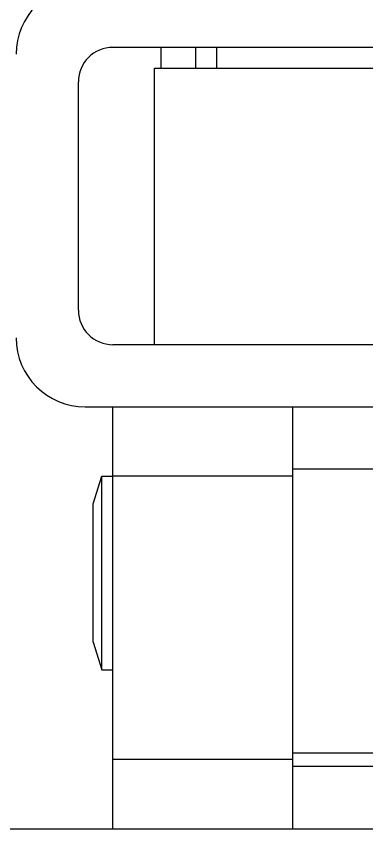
# Model space of a CAD drawing. Extents: x 69728788 to 150676229, y 20327566 to 43663798.
# Drawn here: x 75458097.3 to 75458212.8, y 20754220.5 to 20754488 of the extents above; entities that cross this region are included whole.
import ezdxf

# ---------------------------------------------------------------- set-up
doc = ezdxf.new("R2010")
doc.units = 0
doc.header["$LTSCALE"] = 1000
doc.header["$MEASUREMENT"] = 0
doc.layers.get('0').update_dxf_attribs({"linetype": 'CONTINUOUS'})
doc.layers.add('02___PRT_ALL_AXES', color=7, linetype='CONTINUOUS')

msp = doc.modelspace()

# ---------------------------------------------------------------- linework, layer by layer
at = {"color": 7, "linetype": 'Continuous'}
for p, q in [((75458222.63, 20754477.74), (75458129.13, 20754477.74)), ((75458145.06, 20754470.91), (75458145.06, 20754477.74)), ((75458156.45, 20754470.91), (75458156.45, 20754477.74)), ((75458142.79, 20754379.84), (75458142.79, 20754470.91)), ((75458142.79, 20754470.91), (75458222.63, 20754470.91)), ((75458117.74, 20754391.23), (75458117.74, 20754466.36)), ((75458220.19, 20754379.84), (75458129.13, 20754379.84)), ((75458120.02, 20754359.35), (75458370.45, 20754359.35)), ((75458129.13, 20754220.48), (75458129.13, 20754359.35)), ((75458188.32, 20754359.35), (75458188.32, 20754220.48)), ((75458306.71, 20754338.86), (75458188.32, 20754338.86)), ((75458188.32, 20754336.59), (75458129.13, 20754336.59)), ((75458188.32, 20754245.52), (75458215.64, 20754245.52)), ((75458188.32, 20754243.24), (75458129.13, 20754243.24)), ((75458306.71, 20754240.97), (75458188.32, 20754240.97)), ((75455834.26, 20754220.48), (75458566.24, 20754220.48))]:
    msp.add_line(p, q, dxfattribs=at)
for centre, radius, start, end in [((75458120.02, 20754475.46), 22.77, 90, 180), ((75458129.13, 20754466.36), 11.38, 90, 180), ((75458129.13, 20754391.23), 11.38, 180, 270), ((75458120.02, 20754382.12), 22.77, 180, 270)]:
    msp.add_arc(centre, radius, start, end, dxfattribs=at)
at = {"layer": '02___PRT_ALL_AXES', "color": 7, "linetype": 'Continuous'}
for p, q in [((75458163.28, 20754477.74), (75458163.28, 20754470.91)), ((75458122.62, 20754327.48), (75458125.48, 20754336.59)), ((75458125.48, 20754272.84), (75458125.48, 20754336.59)), ((75458125.48, 20754336.59), (75458129.13, 20754336.59)), ((75458122.62, 20754281.95), (75458122.62, 20754327.48)), ((75458122.62, 20754281.95), (75458125.48, 20754272.84)), ((75458125.48, 20754272.84), (75458129.13, 20754272.84))]:
    msp.add_line(p, q, dxfattribs=at)

doc.saveas('drawing.dxf')
